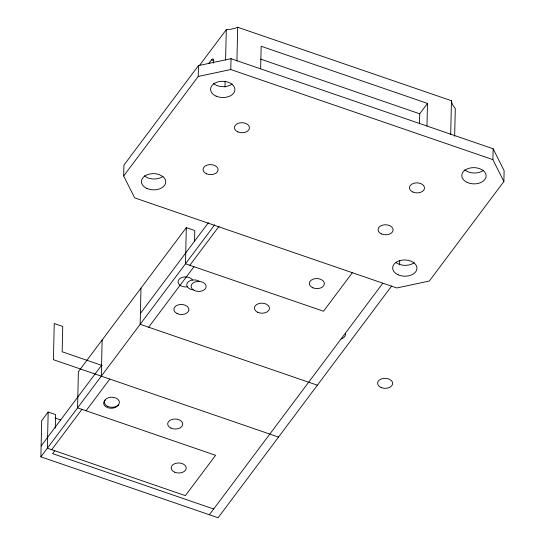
<?xml version="1.0" encoding="UTF-8"?>
<svg xmlns="http://www.w3.org/2000/svg" width="545" height="545" viewBox="0 0 545 545"><rect width="100%" height="100%" fill="white"/><g stroke="black" fill="none" stroke-linecap="round" stroke-linejoin="round"><path stroke-width="0.82" d="M391.739 285.914L218.089 517.75L40.882 456.839L41.706 420.679L48.178 412.034L55.576 414.575L55.27 428.077M48.178 412.034L47.354 448.194L185.375 495.637L215.595 455.3L77.574 407.858L78.391 371.69L186.308 227.626L194.797 230.542L194.551 241.51M101.316 376.166L102.133 339.998M123.674 175.987L123.919 165.135L198.475 65.611L231.032 58.683L493.136 148.778L504.118 170.667L503.873 181.512L429.317 281.043L396.76 287.971L134.656 197.876L123.674 175.987L198.23 76.457L198.475 65.611M140.985 288.135L140.167 324.295L317.367 385.206M186.308 227.626L185.491 263.787L323.505 311.229L352.717 272.234M213.551 63.166L213.613 60.624A4.857 1.56 -71 0 0 211.535 59.889L209.021 63.24M224.983 87.166L225.112 81.246M225.596 60.114L226.284 29.675A24.3 16.227 1.3 0 0 237.688 27.25L451.458 100.73A24.3 16.227 1.3 0 0 455.3 108.394L454.666 136.291M503.873 181.512L492.891 159.624L230.787 69.535L231.032 58.683M236.918 61.067L237.688 27.25M260.653 68.786L261.164 46.257L427.484 103.421L426.973 125.956M399.628 264.863L399.723 260.646M419.487 123.81L419.718 113.796L427.484 103.421M450.688 134.547L451.458 100.73M492.891 159.624L493.136 148.778M104.899 400.282L105.13 399.941M118.102 405.255L117.89 405.562M199.47 65.468L226.284 29.675M41.127 445.994L101.561 365.314M140.412 313.45L208.394 222.687M40.882 456.839L214.696 224.792M51.714 449.693L81.927 409.356M189.844 265.286L219.049 226.291M54.759 450.742L52.599 453.624L213.695 508.996M86.062 410.773L109.804 379.082M148.656 327.218L193.979 266.709M209.375 514.759L382.815 283.216M198.23 76.457L230.787 69.535M260.626 59.112L419.718 113.796M211.535 59.889L213.885 60.693M102.29 365.566L62.157 351.77L62.73 326.455L54.241 323.532L53.424 359.7L278.515 437.07M55.025 418.008L60.631 419.936M162.996 176.335A12.154 8.114 1.3 0 1 144.323 175.824M414.22 262.683A12.154 8.114 1.3 0 1 396.126 262.629M232.156 84.005A12.154 8.114 1.3 0 1 213.483 83.501M483.374 170.353A12.154 8.114 1.3 0 1 464.701 169.849M345.312 333.281A7.535 5.028 1.3 0 1 341.075 338.935M187.378 286.847A7.535 5.028 1.3 0 1 178.379 283.318A7.535 5.028 1.3 0 1 182.977 277.18A7.535 5.028 1.3 0 1 192.494 280.021M193.298 289.906A7.535 5.028 1.3 0 1 187.541 282.61A7.535 5.028 1.3 0 1 199.634 281.452M118.217 405.058A7.535 5.028 1.3 0 1 107.794 407.708A7.535 5.028 1.3 0 1 104.803 400.446M312.871 287.801A7.535 5.028 1.3 0 0 324.377 283.829A7.535 5.028 1.3 0 0 313.286 279.095A7.535 5.028 1.3 0 0 312.871 287.801M146.905 188.434A12.154 8.114 1.3 0 0 165.714 182.364A12.154 8.114 1.3 0 0 148.138 174.42A12.154 8.114 1.3 0 0 146.905 188.434M398.129 274.782A12.154 8.114 1.3 0 0 416.932 268.712A12.154 8.114 1.3 0 0 399.356 260.769A12.154 8.114 1.3 0 0 398.129 274.782M216.065 96.111A12.154 8.114 1.3 0 0 234.868 90.041A12.154 8.114 1.3 0 0 217.291 82.091A12.154 8.114 1.3 0 0 216.065 96.111M467.283 182.459A12.154 8.114 1.3 0 0 486.092 176.389A12.154 8.114 1.3 0 0 468.509 168.439A12.154 8.114 1.3 0 0 467.283 182.459M206.426 173.773A7.535 5.028 1.3 0 0 218.089 170.013A7.535 5.028 1.3 0 0 207.189 165.081A7.535 5.028 1.3 0 0 206.426 173.773M412.838 192.031A7.535 5.028 1.3 0 0 424.501 188.27A7.535 5.028 1.3 0 0 413.601 183.338A7.535 5.028 1.3 0 0 412.838 192.031M237.811 131.87A7.535 5.028 1.3 0 0 249.474 128.109A7.535 5.028 1.3 0 0 238.574 123.184A7.535 5.028 1.3 0 0 237.811 131.87M381.452 233.934A7.535 5.028 1.3 0 0 393.115 230.167A7.535 5.028 1.3 0 0 382.215 225.242A7.535 5.028 1.3 0 0 381.452 233.934M174.741 472.208A7.535 5.028 1.3 0 0 186.24 468.237A7.535 5.028 1.3 0 0 175.156 463.502A7.535 5.028 1.3 0 0 174.741 472.208M381.153 387.55A7.535 5.028 1.3 0 0 392.652 383.578A7.535 5.028 1.3 0 0 381.568 378.843A7.535 5.028 1.3 0 0 381.153 387.55M177.084 313.559A7.535 5.028 1.3 0 0 188.883 309.989A7.535 5.028 1.3 0 0 178.167 304.887A7.535 5.028 1.3 0 0 177.084 313.559M194.347 290.505A7.535 5.028 1.3 0 0 206.146 286.942A7.535 5.028 1.3 0 0 195.43 281.833A7.535 5.028 1.3 0 0 194.347 290.505M170.898 428.098A7.535 5.028 1.3 0 0 182.698 424.535A7.535 5.028 1.3 0 0 171.982 419.432A7.535 5.028 1.3 0 0 170.898 428.098M107.583 406.338A7.535 5.028 1.3 0 0 119.389 402.769A7.535 5.028 1.3 0 0 108.666 397.666A7.535 5.028 1.3 0 0 107.583 406.338M257.662 312.271A7.535 5.028 1.3 0 0 269.462 308.702A7.535 5.028 1.3 0 0 258.746 303.599A7.535 5.028 1.3 0 0 257.662 312.271"/></g></svg>
